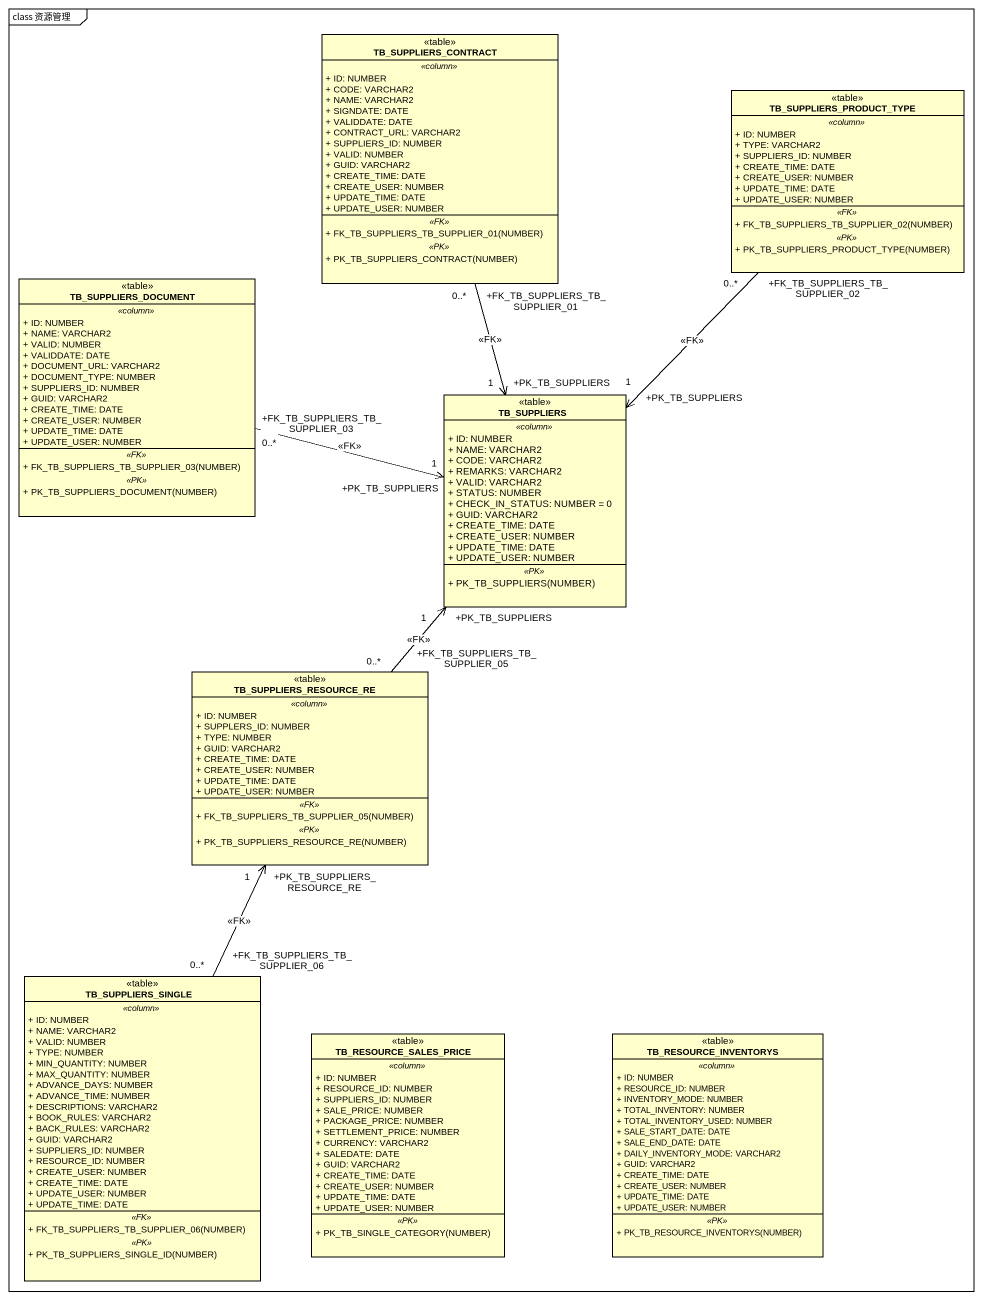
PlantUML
@startuml
mainframe class 资源管理
hide circle
hide empty members
skinparam classAttributeIconSize 0
class TB_SUPPLIERS_CONTRACT <<table>> {
  .. <<column>> ..
  + ID: NUMBER
  + CODE: VARCHAR2
  + NAME: VARCHAR2
  + SIGNDATE: DATE
  + VALIDDATE: DATE
  + CONTRACT_URL: VARCHAR2
  + SUPPLIERS_ID: NUMBER
  + VALID: NUMBER
  + GUID: VARCHAR2
  + CREATE_TIME: DATE
  + CREATE_USER: NUMBER
  + UPDATE_TIME: DATE
  + UPDATE_USER: NUMBER
  .. <<FK>> ..
  + FK_TB_SUPPLIERS_TB_SUPPLIER_01(NUMBER)
  .. <<PK>> ..
  + PK_TB_SUPPLIERS_CONTRACT(NUMBER)
}
class TB_SUPPLIERS_PRODUCT_TYPE <<table>> {
  .. <<column>> ..
  + ID: NUMBER
  + TYPE: VARCHAR2
  + SUPPLIERS_ID: NUMBER
  + CREATE_TIME: DATE
  + CREATE_USER: NUMBER
  + UPDATE_TIME: DATE
  + UPDATE_USER: NUMBER
  .. <<FK>> ..
  + FK_TB_SUPPLIERS_TB_SUPPLIER_02(NUMBER)
  .. <<PK>> ..
  + PK_TB_SUPPLIERS_PRODUCT_TYPE(NUMBER)
}
class TB_SUPPLIERS_DOCUMENT <<table>> {
  .. <<column>> ..
  + ID: NUMBER
  + NAME: VARCHAR2
  + VALID: NUMBER
  + VALIDDATE: DATE
  + DOCUMENT_URL: VARCHAR2
  + DOCUMENT_TYPE: NUMBER
  + SUPPLIERS_ID: NUMBER
  + GUID: VARCHAR2
  + CREATE_TIME: DATE
  + CREATE_USER: NUMBER
  + UPDATE_TIME: DATE
  + UPDATE_USER: NUMBER
  .. <<FK>> ..
  + FK_TB_SUPPLIERS_TB_SUPPLIER_03(NUMBER)
  .. <<PK>> ..
  + PK_TB_SUPPLIERS_DOCUMENT(NUMBER)
}
class TB_SUPPLIERS <<table>> {
  .. <<column>> ..
  + ID: NUMBER
  + NAME: VARCHAR2
  + CODE: VARCHAR2
  + REMARKS: VARCHAR2
  + VALID: VARCHAR2
  + STATUS: NUMBER
  + CHECK_IN_STATUS: NUMBER = 0
  + GUID: VARCHAR2
  + CREATE_TIME: DATE
  + CREATE_USER: NUMBER
  + UPDATE_TIME: DATE
  + UPDATE_USER: NUMBER
  .. <<PK>> ..
  + PK_TB_SUPPLIERS(NUMBER)
}
class TB_SUPPLIERS_RESOURCE_RE <<table>> {
  .. <<column>> ..
  + ID: NUMBER
  + SUPPLERS_ID: NUMBER
  + TYPE: NUMBER
  + GUID: VARCHAR2
  + CREATE_TIME: DATE
  + CREATE_USER: NUMBER
  + UPDATE_TIME: DATE
  + UPDATE_USER: NUMBER
  .. <<FK>> ..
  + FK_TB_SUPPLIERS_TB_SUPPLIER_05(NUMBER)
  .. <<PK>> ..
  + PK_TB_SUPPLIERS_RESOURCE_RE(NUMBER)
}
class TB_SUPPLIERS_SINGLE <<table>> {
  .. <<column>> ..
  + ID: NUMBER
  + NAME: VARCHAR2
  + VALID: NUMBER
  + TYPE: NUMBER
  + MIN_QUANTITY: NUMBER
  + MAX_QUANTITY: NUMBER
  + ADVANCE_DAYS: NUMBER
  + ADVANCE_TIME: NUMBER
  + DESCRIPTIONS: VARCHAR2
  + BOOK_RULES: VARCHAR2
  + BACK_RULES: VARCHAR2
  + GUID: VARCHAR2
  + SUPPLIERS_ID: NUMBER
  + RESOURCE_ID: NUMBER
  + CREATE_USER: NUMBER
  + CREATE_TIME: DATE
  + UPDATE_USER: NUMBER
  + UPDATE_TIME: DATE
  .. <<FK>> ..
  + FK_TB_SUPPLIERS_TB_SUPPLIER_06(NUMBER)
  .. <<PK>> ..
  + PK_TB_SUPPLIERS_SINGLE_ID(NUMBER)
}
class TB_RESOURCE_SALES_PRICE <<table>> {
  .. <<column>> ..
  + ID: NUMBER
  + RESOURCE_ID: NUMBER
  + SUPPLIERS_ID: NUMBER
  + SALE_PRICE: NUMBER
  + PACKAGE_PRICE: NUMBER
  + SETTLEMENT_PRICE: NUMBER
  + CURRENCY: VARCHAR2
  + SALEDATE: DATE
  + GUID: VARCHAR2
  + CREATE_TIME: DATE
  + CREATE_USER: NUMBER
  + UPDATE_TIME: DATE
  + UPDATE_USER: NUMBER
  .. <<PK>> ..
  + PK_TB_SINGLE_CATEGORY(NUMBER)
}
class TB_RESOURCE_INVENTORYS <<table>> {
  .. <<column>> ..
  + ID: NUMBER
  + RESOURCE_ID: NUMBER
  + INVENTORY_MODE: NUMBER
  + TOTAL_INVENTORY: NUMBER
  + TOTAL_INVENTORY_USED: NUMBER
  + SALE_START_DATE: DATE
  + SALE_END_DATE: DATE
  + DAILY_INVENTORY_MODE: VARCHAR2
  + GUID: VARCHAR2
  + CREATE_TIME: DATE
  + CREATE_USER: NUMBER
  + UPDATE_TIME: DATE
  + UPDATE_USER: NUMBER
  .. <<PK>> ..
  + PK_TB_RESOURCE_INVENTORYS(NUMBER)
}
TB_SUPPLIERS_CONTRACT "+FK_TB_SUPPLIERS_TB_SUPPLIER_01\n0..*" --> "+PK_TB_SUPPLIERS\n1" TB_SUPPLIERS : <<FK>>
TB_SUPPLIERS_PRODUCT_TYPE "+FK_TB_SUPPLIERS_TB_SUPPLIER_02\n0..*" --> "+PK_TB_SUPPLIERS\n1" TB_SUPPLIERS : <<FK>>
TB_SUPPLIERS_DOCUMENT "+FK_TB_SUPPLIERS_TB_SUPPLIER_03\n0..*" -right-> "+PK_TB_SUPPLIERS\n1" TB_SUPPLIERS : <<FK>>
TB_SUPPLIERS_RESOURCE_RE "+FK_TB_SUPPLIERS_TB_SUPPLIER_05\n0..*" -up-> "+PK_TB_SUPPLIERS\n1" TB_SUPPLIERS : <<FK>>
TB_SUPPLIERS_SINGLE "+FK_TB_SUPPLIERS_TB_SUPPLIER_06\n0..*" -up-> "+PK_TB_SUPPLIERS_RESOURCE_RE\n1" TB_SUPPLIERS_RESOURCE_RE : <<FK>>
@enduml
